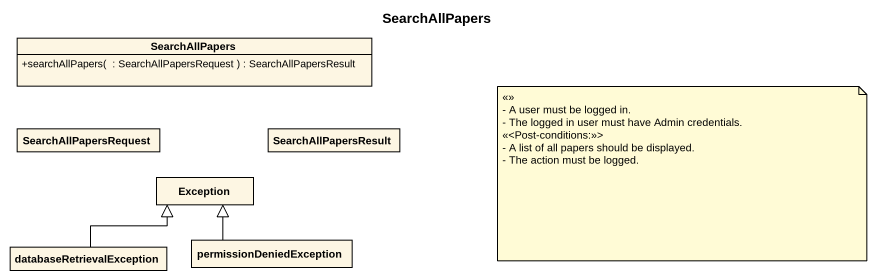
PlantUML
@startuml
title SearchAllPapers
hide circle
hide empty members
skinparam classAttributeIconSize 0
class SearchAllPapers {
  +searchAllPapers(  : SearchAllPapersRequest ) : SearchAllPapersResult
}
class SearchAllPapersRequest
class SearchAllPapersResult
class "Exception" as Exception_
class databaseRetrievalException
class permissionDeniedException
databaseRetrievalException -right-|> Exception_
permissionDeniedException -up-|> Exception_
note as N1
  <<>>
  - A user must be logged in.
  - The logged in user must have Admin credentials.
  <<<Post-conditions:>>>
  - A list of all papers should be displayed.
  - The action must be logged.
end note
@enduml
